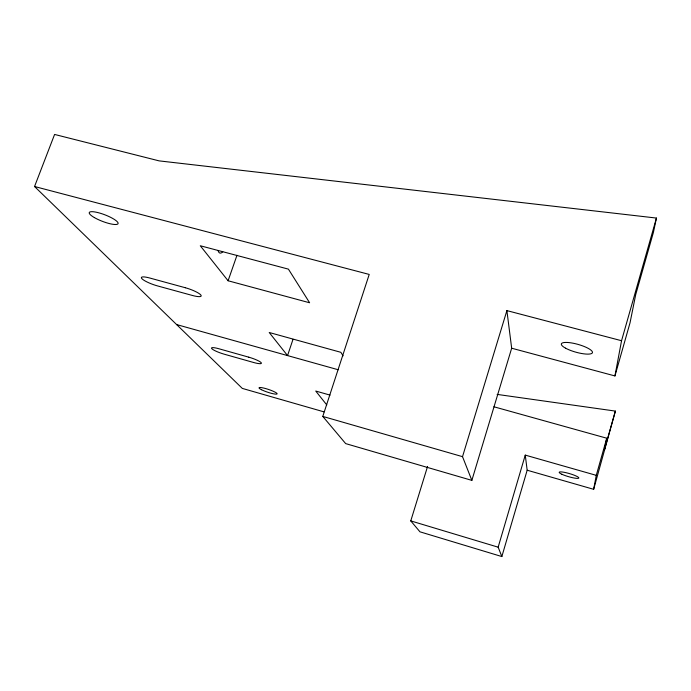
<?xml version="1.0" encoding="UTF-8"?>
<svg xmlns="http://www.w3.org/2000/svg" width="691" height="691" viewBox="0 0 691 691"><rect width="100%" height="100%" fill="white"/><g stroke="black" fill="none" stroke-linecap="round" stroke-linejoin="round"><path stroke-width="1.04" d="M596.273 475.348L525.255 455.11L527.173 470.217L593.647 489.306L596.273 475.348L606.758 438.215L493.901 406.774M621.546 340.723L506.892 310.605L511.668 348.212L614.938 375.939L621.546 340.723L656.45 218.062L159.111 160.873L54.589 134.443L34.55 186.51L242.299 388.402L323.993 411.862M606.758 438.215L604.375 450.048L615.379 411.093L497.123 394.397M615.379 411.093L593.647 489.306M656.45 218.062L653.401 232.409L635.72 294.565L630.037 322.783L614.938 375.939M427.574 466.425L410.765 520.902L419.964 531.82L501.847 556.557L498.159 547.186L525.255 455.11M501.847 556.557L527.173 470.217M34.55 186.51L369.219 274.431L322.783 416.414L345.673 443.605L471.858 480.375L511.668 348.212M471.858 480.375L462.521 456.665L506.892 310.605M293.019 339.298L287.551 355.589L269.205 332.492L340.862 352.315L343.082 355.848M228.09 280.762L200.269 245.746L288.415 269.136L309.62 302.77L228.09 280.762L236.978 255.29M176.602 324.563L338.219 369.754M330.048 395.114L315.727 391.037L326.783 404.952M322.783 416.414L462.521 456.665M410.765 520.902L498.159 547.186M222.77 251.792A14.52 4.854 -75.9 0 1 218.062 250.608M185.318 287.732L149.783 278.024A13.043 2.583 20 0 0 141.983 278.775A13.043 2.583 20 0 0 157.488 285.901L192.392 295.463A13.06 2.626 19.7 0 0 200.684 294.832A13.06 2.626 19.7 0 0 185.318 287.732M248.786 357.178L219.004 348.782A10.728 1.797 19 0 0 211.869 348.748A10.728 1.797 19 0 0 224.325 354.224L253.657 362.507A10.754 1.823 18.7 0 0 261.138 362.637A10.754 1.823 18.7 0 0 248.786 357.178M561.921 474.276A10.235 1.607 16.3 0 0 578.462 478.284A10.235 1.607 16.3 0 0 566.629 472.834A10.235 1.607 16.3 0 0 561.921 474.276M565.583 348.186A16.152 4.042 15.7 0 0 591.859 353.377A16.152 4.042 15.7 0 0 573.323 343.263A16.152 4.042 15.7 0 0 565.583 348.186M94.365 217.579A15.427 3.49 21 0 0 117.902 223.893A15.427 3.49 21 0 0 98.753 212.811A15.427 3.49 21 0 0 94.365 217.579M261.397 389.681A9.562 1.451 18.5 0 0 276.754 394.095A9.562 1.451 18.5 0 0 266.095 388.688A9.562 1.451 18.5 0 0 261.397 389.681"/></g></svg>
